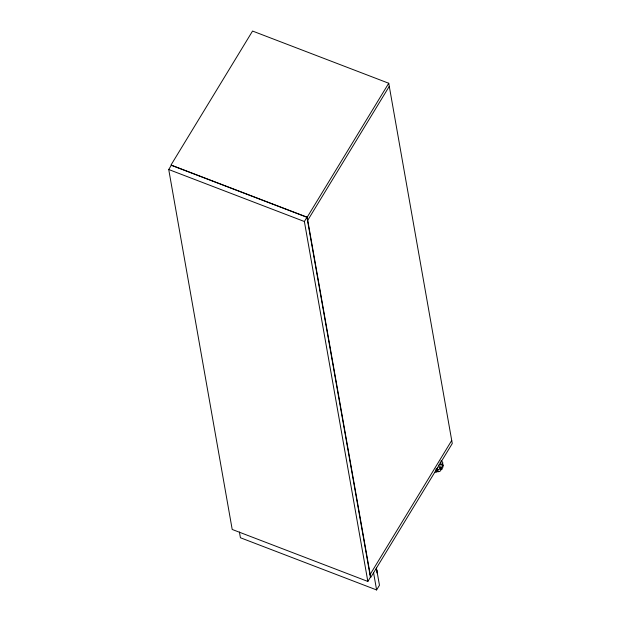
<?xml version="1.0" encoding="UTF-8"?>
<svg xmlns="http://www.w3.org/2000/svg" width="621" height="621" viewBox="0 0 621 621"><rect width="100%" height="100%" fill="white"/><g stroke="black" fill="none" stroke-linecap="round" stroke-linejoin="round"><path stroke-width="0.93" d="M442.626 464.974L442.68 464.003L440.646 464.034L440.6 465.005L442.626 464.974L442.975 466.945L441.71 469.546L440.211 468.482M376.893 572.95L377.017 570.319L375.891 569.131M168.733 169.517L171.311 165.287L306.945 217.28L370.411 577.22L367.842 581.45L232.2 529.457L168.733 169.517L304.375 221.511L367.842 581.45M304.375 221.511L306.945 217.28M307.185 217.21L388.738 83.253L252.553 31.05L171.008 165.015L307.185 217.21L370.714 577.491L452.267 443.534L388.738 83.253M307.737 220.3L389.282 86.335M370.17 574.409L451.723 440.444M239.411 532.034L240.42 537.747L376.605 589.95L379.462 585.246L376.442 568.091M438.721 465.424L439.505 464.213M440.483 468.42L441.36 467.582L439.862 466.511L438.985 467.357L440.483 468.42L440.832 470.392L439.73 471.448L437.999 471.727L437.386 468.094M440.079 462.552L441.694 461.434M435.655 469.911L439.358 469.313L442.517 466.278L442.734 462.373L441.034 460.611M436.237 468.281L436.501 469.95L437.65 469.755M435.104 472.201L436.842 471.913L436.586 470.252L437.735 470.066L437.999 471.727M442.369 464.26L443.029 465.975L442.68 464.003M441.36 467.582L441.71 469.546M436.501 469.95L436.842 471.913M373.578 572.795L376.605 589.95"/></g></svg>
